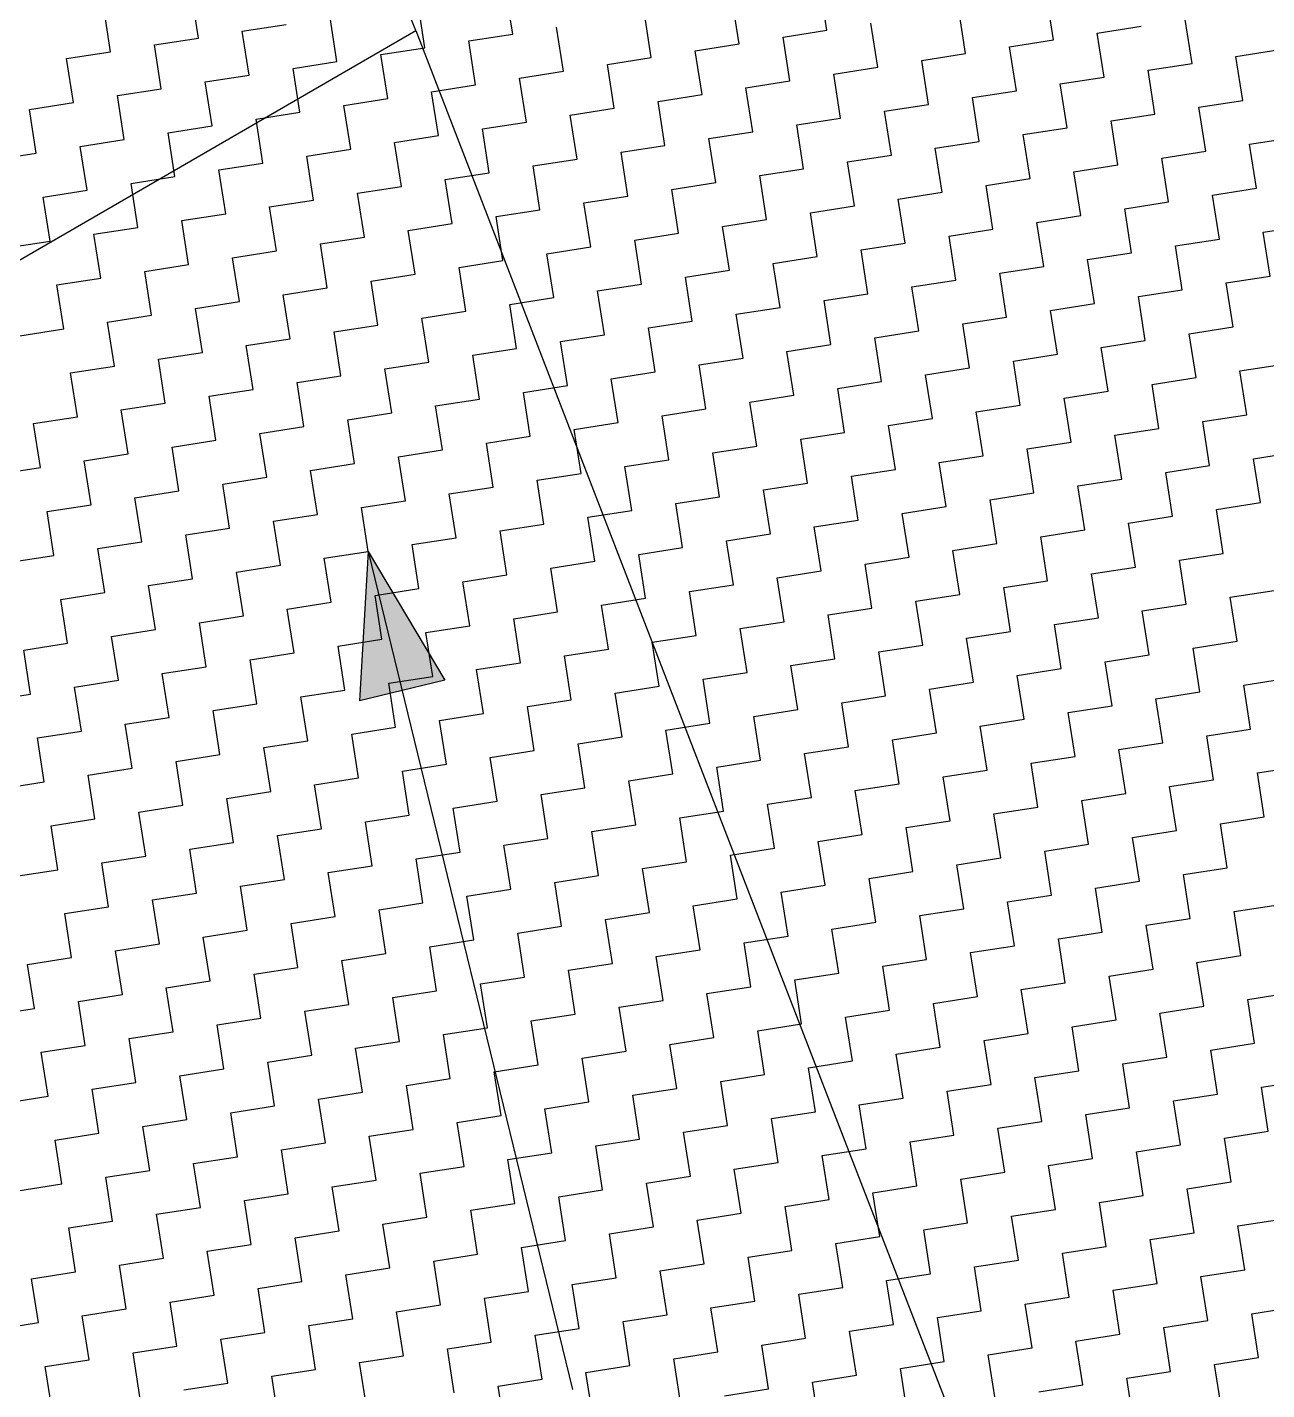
# Model space of a CAD drawing. Header units: metres. Extents: x 288492 to 290465, y 1999120 to 2001541.
# Drawn here: x 289925 to 290063.3, y 1999930 to 2000082 of the extents above; entities that cross this region are included whole.
import ezdxf

# ---------------------------------------------------------------- set-up
doc = ezdxf.new("R2010")
doc.units = ezdxf.units.M
doc.header["$MEASUREMENT"] = 0
doc.layers.add('POLY_HATCH', color=12, linetype='Continuous')
doc.layers.add('POLY_PARCEL', color=6, linetype='Continuous')

# ---------------------------------------------------------------- blocks, each defined once
blk = doc.blocks.new('25')
h = blk.add_hatch(color=256)
h.paths.add_polyline_path([(289987.63, 1999976.71), (289992.53, 1999977.89), (289983.79, 1999992.73)])
h.paths.add_polyline_path([(289983.79, 1999992.73), (289982.73, 1999975.54), (289987.63, 1999976.71)])
for p, q in [((289983.79, 1999992.73), (289982.73, 1999975.54)), ((289983.79, 1999992.73), (290006.93, 1999896.21)), ((289983.79, 1999992.73), (289992.53, 1999977.89)), ((289992.53, 1999977.89), (289982.73, 1999975.54))]:
    blk.add_line(p, q)
at = {"layer": 'POLY_HATCH', "linetype": 'Continuous'}
for p, q in [((290000.64, 2000052.19), (289999.87, 2000057.24)), ((290036.8, 2000052.5), (290036.03, 2000057.56)), ((289964.48, 2000051.88), (289963.71, 2000056.93)), ((289990.52, 2000050.65), (289989.76, 2000055.71)), ((290026.69, 2000050.97), (290025.92, 2000056.02)), ((290062.85, 2000051.28), (290062.08, 2000056.33)), ((289954.36, 2000050.34), (289953.6, 2000055.4)), ((289980.41, 2000049.12), (289979.64, 2000054.18)), ((290016.57, 2000049.43), (290015.81, 2000054.49)), ((290052.73, 2000049.74), (290051.97, 2000054.8)), ((289969.53, 2000052.64), (289974.59, 2000053.41)), ((289970.3, 2000047.59), (289969.53, 2000052.64)), ((290006.46, 2000047.9), (290005.69, 2000052.95)), ((290031.74, 2000051.73), (290036.8, 2000052.5)), ((290042.62, 2000048.21), (290041.86, 2000053.27)), ((290067.9, 2000052.04), (290072.96, 2000052.81)), ((290078.78, 2000048.52), (290078.02, 2000053.58)), ((289959.42, 2000051.11), (289964.48, 2000051.88)), ((289960.19, 2000046.05), (289959.42, 2000051.11)), ((289995.58, 2000051.42), (290000.64, 2000052.19)), ((289996.35, 2000046.36), (289995.58, 2000051.42)), ((290021.63, 2000050.2), (290026.69, 2000050.97)), ((290032.51, 2000046.68), (290031.74, 2000051.73)), ((290057.79, 2000050.51), (290062.85, 2000051.28)), ((290068.67, 2000046.99), (290067.9, 2000052.04)), ((289949.31, 2000049.58), (289954.36, 2000050.34)), ((289950.07, 2000044.52), (289949.31, 2000049.58)), ((289985.47, 2000049.89), (289990.52, 2000050.65)), ((289986.23, 2000044.83), (289985.47, 2000049.89)), ((290011.52, 2000048.66), (290016.57, 2000049.43)), ((290022.4, 2000045.14), (290021.63, 2000050.2)), ((290047.68, 2000048.98), (290052.73, 2000049.74)), ((290058.56, 2000045.45), (290057.79, 2000050.51)), ((290083.84, 2000049.29), (290088.9, 2000050.06)), ((290084.61, 2000044.23), (290083.84, 2000049.29)), ((289975.35, 2000048.35), (289980.41, 2000049.12)), ((289976.12, 2000043.3), (289975.35, 2000048.35)), ((290001.4, 2000047.13), (290006.46, 2000047.9)), ((290012.28, 2000043.61), (290011.52, 2000048.66)), ((290037.57, 2000047.44), (290042.62, 2000048.21)), ((290048.45, 2000043.92), (290047.68, 2000048.98)), ((290073.73, 2000047.75), (290078.78, 2000048.52)), ((290074.49, 2000042.7), (290073.73, 2000047.75)), ((289965.24, 2000046.82), (289970.3, 2000047.59)), ((289966.01, 2000041.76), (289965.24, 2000046.82)), ((289991.29, 2000045.6), (289996.35, 2000046.36)), ((290002.17, 2000042.07), (290001.4, 2000047.13)), ((290027.45, 2000045.91), (290032.51, 2000046.68)), ((290038.33, 2000042.39), (290037.57, 2000047.44)), ((290063.61, 2000046.22), (290068.67, 2000046.99)), ((290064.38, 2000041.16), (290063.61, 2000046.22)), ((289945.02, 2000043.75), (289950.07, 2000044.52)), ((289955.13, 2000045.29), (289960.19, 2000046.05)), ((289955.9, 2000040.23), (289955.13, 2000045.29)), ((289981.18, 2000044.06), (289986.23, 2000044.83)), ((289992.06, 2000040.54), (289991.29, 2000045.6)), ((290017.34, 2000044.38), (290022.4, 2000045.14)), ((290028.22, 2000040.85), (290027.45, 2000045.91)), ((290053.5, 2000044.69), (290058.56, 2000045.45)), ((290054.27, 2000039.63), (290053.5, 2000044.69)), ((289945.78, 2000038.7), (289945.02, 2000043.75)), ((289971.07, 2000042.53), (289976.12, 2000043.3)), ((289981.95, 2000039.01), (289981.18, 2000044.06)), ((290007.23, 2000042.84), (290012.28, 2000043.61)), ((290018.11, 2000039.32), (290017.34, 2000044.38)), ((290043.39, 2000043.15), (290048.45, 2000043.92)), ((290044.16, 2000038.1), (290043.39, 2000043.15)), ((290079.55, 2000043.47), (290084.61, 2000044.23)), ((290080.32, 2000038.41), (290079.55, 2000043.47)), ((289960.95, 2000041), (289966.01, 2000041.76)), ((289971.83, 2000037.47), (289971.07, 2000042.53)), ((289997.11, 2000041.31), (290002.17, 2000042.07)), ((290007.99, 2000037.79), (290007.23, 2000042.84)), ((290033.28, 2000041.62), (290038.33, 2000042.39)), ((290034.04, 2000036.56), (290033.28, 2000041.62)), ((290069.44, 2000041.93), (290074.49, 2000042.7)), ((290070.2, 2000036.88), (290069.44, 2000041.93)), ((289950.84, 2000039.46), (289955.9, 2000040.23)), ((289961.72, 2000035.94), (289960.95, 2000041)), ((289987, 2000039.77), (289992.06, 2000040.54)), ((289997.88, 2000036.25), (289997.11, 2000041.31)), ((290023.16, 2000040.09), (290028.22, 2000040.85)), ((290023.93, 2000035.03), (290023.16, 2000040.09)), ((290059.33, 2000040.4), (290064.38, 2000041.16)), ((290060.09, 2000035.34), (290059.33, 2000040.4)), ((290085.37, 2000039.18), (290090.43, 2000039.94)), ((289940.73, 2000037.93), (289945.78, 2000038.7)), ((289951.61, 2000034.41), (289950.84, 2000039.46)), ((289976.89, 2000038.24), (289981.95, 2000039.01)), ((289987.77, 2000034.72), (289987, 2000039.77)), ((290013.05, 2000038.55), (290018.11, 2000039.32)), ((290013.82, 2000033.5), (290013.05, 2000038.55)), ((290049.21, 2000038.86), (290054.27, 2000039.63)), ((290049.98, 2000033.81), (290049.21, 2000038.86)), ((290075.26, 2000037.64), (290080.32, 2000038.41)), ((290086.14, 2000034.12), (290085.37, 2000039.18)), ((289966.78, 2000036.71), (289971.83, 2000037.47)), ((289967.54, 2000031.65), (289966.78, 2000036.71)), ((289977.66, 2000033.18), (289976.89, 2000038.24)), ((290002.94, 2000037.02), (290007.99, 2000037.79)), ((290003.7, 2000031.96), (290002.94, 2000037.02)), ((290039.1, 2000037.33), (290044.16, 2000038.1)), ((290039.87, 2000032.27), (290039.1, 2000037.33)), ((290065.15, 2000036.11), (290070.2, 2000036.88)), ((290076.03, 2000032.59), (290075.26, 2000037.64)), ((289956.66, 2000035.17), (289961.72, 2000035.94)), ((289957.43, 2000030.12), (289956.66, 2000035.17)), ((289992.82, 2000035.48), (289997.88, 2000036.25)), ((289993.59, 2000030.43), (289992.82, 2000035.48)), ((290028.99, 2000035.8), (290034.04, 2000036.56)), ((290029.75, 2000030.74), (290028.99, 2000035.8)), ((290055.04, 2000034.57), (290060.09, 2000035.34)), ((290065.92, 2000031.05), (290065.15, 2000036.11)), ((289946.55, 2000033.64), (289951.61, 2000034.41)), ((289947.32, 2000028.58), (289946.55, 2000033.64)), ((289982.71, 2000033.95), (289987.77, 2000034.72)), ((289983.48, 2000028.89), (289982.71, 2000033.95)), ((290018.87, 2000034.26), (290023.93, 2000035.03)), ((290019.64, 2000029.21), (290018.87, 2000034.26)), ((290044.92, 2000033.04), (290049.98, 2000033.81)), ((290055.8, 2000029.52), (290055.04, 2000034.57)), ((290081.08, 2000033.35), (290086.14, 2000034.12)), ((289972.6, 2000032.42), (289977.66, 2000033.18)), ((289973.37, 2000027.36), (289972.6, 2000032.42)), ((290008.76, 2000032.73), (290013.82, 2000033.5)), ((290009.53, 2000027.67), (290008.76, 2000032.73)), ((290034.81, 2000031.51), (290039.87, 2000032.27)), ((290045.69, 2000027.98), (290044.92, 2000033.04)), ((290070.97, 2000031.82), (290076.03, 2000032.59)), ((290081.85, 2000028.3), (290081.08, 2000033.35)), ((289962.49, 2000030.88), (289967.54, 2000031.65)), ((289963.25, 2000025.83), (289962.49, 2000030.88)), ((289988.54, 2000029.66), (289993.59, 2000030.43)), ((289998.65, 2000031.2), (290003.7, 2000031.96)), ((289999.41, 2000026.14), (289998.65, 2000031.2)), ((290024.7, 2000029.97), (290029.75, 2000030.74)), ((290035.58, 2000026.45), (290034.81, 2000031.51)), ((290060.86, 2000030.28), (290065.92, 2000031.05)), ((290071.74, 2000026.76), (290070.97, 2000031.82)), ((289952.37, 2000029.35), (289957.43, 2000030.12)), ((289953.14, 2000024.29), (289952.37, 2000029.35)), ((289978.42, 2000028.13), (289983.48, 2000028.89)), ((289989.3, 2000024.6), (289988.54, 2000029.66)), ((290014.58, 2000028.44), (290019.64, 2000029.21)), ((290025.46, 2000024.92), (290024.7, 2000029.97)), ((290050.75, 2000028.75), (290055.8, 2000029.52)), ((290061.63, 2000025.23), (290060.86, 2000030.28)), ((290086.91, 2000029.06), (290091.96, 2000029.83)), ((290087.67, 2000024.01), (290086.91, 2000029.06)), ((289942.26, 2000027.82), (289947.32, 2000028.58)), ((289968.31, 2000026.59), (289973.37, 2000027.36)), ((289979.19, 2000023.07), (289978.42, 2000028.13)), ((290004.47, 2000026.91), (290009.53, 2000027.67)), ((290015.35, 2000023.38), (290014.58, 2000028.44)), ((290040.63, 2000027.22), (290045.69, 2000027.98)), ((290051.51, 2000023.69), (290050.75, 2000028.75)), ((290076.79, 2000027.53), (290081.85, 2000028.3)), ((290077.56, 2000022.47), (290076.79, 2000027.53)), ((289958.2, 2000025.06), (289963.25, 2000025.83)), ((289969.08, 2000021.54), (289968.31, 2000026.59)), ((289994.36, 2000025.37), (289999.41, 2000026.14)), ((290005.24, 2000021.85), (290004.47, 2000026.91)), ((290030.52, 2000025.68), (290035.58, 2000026.45)), ((290041.4, 2000022.16), (290040.63, 2000027.22)), ((290066.68, 2000026), (290071.74, 2000026.76)), ((290067.45, 2000020.94), (290066.68, 2000026)), ((289948.08, 2000023.53), (289953.14, 2000024.29)), ((289958.96, 2000020), (289958.2, 2000025.06)), ((289984.25, 2000023.84), (289989.3, 2000024.6)), ((289995.13, 2000020.32), (289994.36, 2000025.37)), ((290020.41, 2000024.15), (290025.46, 2000024.92)), ((290021.17, 2000019.09), (290020.41, 2000024.15)), ((290031.29, 2000020.63), (290030.52, 2000025.68)), ((290056.57, 2000024.46), (290061.63, 2000025.23)), ((290057.34, 2000019.41), (290056.57, 2000024.46)), ((289948.85, 2000018.47), (289948.08, 2000023.53)), ((289974.13, 2000022.3), (289979.19, 2000023.07)), ((289985.01, 2000018.78), (289984.25, 2000023.84)), ((290010.29, 2000022.62), (290015.35, 2000023.38)), ((290011.06, 2000017.56), (290010.29, 2000022.62)), ((290046.46, 2000022.93), (290051.51, 2000023.69)), ((290047.22, 2000017.87), (290046.46, 2000022.93)), ((290082.62, 2000023.24), (290087.67, 2000024.01)), ((290083.39, 2000018.18), (290082.62, 2000023.24)), ((289964.02, 2000020.77), (289969.08, 2000021.54)), ((289974.9, 2000017.25), (289974.13, 2000022.3)), ((290000.18, 2000021.08), (290005.24, 2000021.85)), ((290000.95, 2000016.03), (290000.18, 2000021.08)), ((290036.34, 2000021.39), (290041.4, 2000022.16)), ((290037.11, 2000016.34), (290036.34, 2000021.39)), ((290072.51, 2000021.71), (290077.56, 2000022.47)), ((290073.27, 2000016.65), (290072.51, 2000021.71)), ((289953.91, 2000019.24), (289958.96, 2000020)), ((289964.79, 2000015.71), (289964.02, 2000020.77)), ((289990.07, 2000019.55), (289995.13, 2000020.32)), ((289990.84, 2000014.49), (289990.07, 2000019.55)), ((290026.23, 2000019.86), (290031.29, 2000020.63)), ((290027, 2000014.8), (290026.23, 2000019.86)), ((290062.39, 2000020.17), (290067.45, 2000020.94)), ((290063.16, 2000015.12), (290062.39, 2000020.17)), ((289943.79, 2000017.7), (289948.85, 2000018.47)), ((289954.67, 2000014.18), (289953.91, 2000019.24)), ((289979.96, 2000018.01), (289985.01, 2000018.78)), ((289980.72, 2000012.96), (289979.96, 2000018.01)), ((290016.12, 2000018.33), (290021.17, 2000019.09)), ((290016.88, 2000013.27), (290016.12, 2000018.33)), ((290042.17, 2000017.1), (290047.22, 2000017.87)), ((290052.28, 2000018.64), (290057.34, 2000019.41)), ((290053.05, 2000013.58), (290052.28, 2000018.64)), ((290078.33, 2000017.42), (290083.39, 2000018.18)), ((289969.84, 2000016.48), (289974.9, 2000017.25)), ((289970.61, 2000011.42), (289969.84, 2000016.48)), ((290006.01, 2000016.79), (290011.06, 2000017.56)), ((290006.77, 2000011.74), (290006.01, 2000016.79)), ((290032.05, 2000015.57), (290037.11, 2000016.34)), ((290042.93, 2000012.05), (290042.17, 2000017.1)), ((290068.22, 2000015.88), (290073.27, 2000016.65)), ((290079.1, 2000012.36), (290078.33, 2000017.42)), ((289959.73, 2000014.95), (289964.79, 2000015.71)), ((289960.5, 2000009.89), (289959.73, 2000014.95)), ((289995.89, 2000015.26), (290000.95, 2000016.03)), ((289996.66, 2000010.2), (289995.89, 2000015.26)), ((290021.94, 2000014.04), (290027, 2000014.8)), ((290032.82, 2000010.51), (290032.05, 2000015.57)), ((290058.1, 2000014.35), (290063.16, 2000015.12)), ((290068.98, 2000010.83), (290068.22, 2000015.88)), ((289949.62, 2000013.41), (289954.67, 2000014.18)), ((289950.38, 2000008.36), (289949.62, 2000013.41)), ((289985.78, 2000013.73), (289990.84, 2000014.49)), ((289986.55, 2000008.67), (289985.78, 2000013.73)), ((290011.83, 2000012.5), (290016.88, 2000013.27)), ((290022.71, 2000008.98), (290021.94, 2000014.04)), ((290047.99, 2000012.81), (290053.05, 2000013.58)), ((290058.87, 2000009.29), (290058.1, 2000014.35)), ((290084.15, 2000013.13), (290089.21, 2000013.89)), ((289975.67, 2000012.19), (289980.72, 2000012.96)), ((289976.43, 2000007.13), (289975.67, 2000012.19)), ((290001.72, 2000010.97), (290006.77, 2000011.74)), ((290012.6, 2000007.45), (290011.83, 2000012.5)), ((290037.88, 2000011.28), (290042.93, 2000012.05)), ((290048.76, 2000007.76), (290047.99, 2000012.81)), ((290074.04, 2000011.59), (290079.1, 2000012.36)), ((290084.92, 2000008.07), (290084.15, 2000013.13)), ((289965.55, 2000010.66), (289970.61, 2000011.42)), ((289966.32, 2000005.6), (289965.55, 2000010.66)), ((289991.6, 2000009.44), (289996.66, 2000010.2)), ((290002.48, 2000005.91), (290001.72, 2000010.97)), ((290027.76, 2000009.75), (290032.82, 2000010.51)), ((290038.64, 2000006.22), (290037.88, 2000011.28)), ((290063.93, 2000010.06), (290068.98, 2000010.83)), ((290064.69, 2000005), (290063.93, 2000010.06)), ((290074.81, 2000006.54), (290074.04, 2000011.59)), ((289955.44, 2000009.12), (289960.5, 2000009.89)), ((289956.21, 2000004.07), (289955.44, 2000009.12)), ((289981.49, 2000007.9), (289986.55, 2000008.67)), ((289992.37, 2000004.38), (289991.6, 2000009.44)), ((290017.65, 2000008.21), (290022.71, 2000008.98)), ((290028.53, 2000004.69), (290027.76, 2000009.75)), ((290053.81, 2000008.53), (290058.87, 2000009.29)), ((290054.58, 2000003.47), (290053.81, 2000008.53)), ((289945.33, 2000007.59), (289950.38, 2000008.36)), ((289946.1, 2000002.53), (289945.33, 2000007.59)), ((289971.38, 2000006.37), (289976.43, 2000007.13)), ((289982.26, 2000002.85), (289981.49, 2000007.9)), ((290007.54, 2000006.68), (290012.6, 2000007.45)), ((290018.42, 2000003.16), (290017.65, 2000008.21)), ((290043.7, 2000006.99), (290048.76, 2000007.76)), ((290044.47, 2000001.94), (290043.7, 2000006.99)), ((290079.86, 2000007.3), (290084.92, 2000008.07)), ((290080.63, 2000002.25), (290079.86, 2000007.3)), ((289961.26, 2000004.83), (289966.32, 2000005.6)), ((289972.14, 2000001.31), (289971.38, 2000006.37)), ((289997.43, 2000005.15), (290002.48, 2000005.91)), ((290008.31, 2000001.62), (290007.54, 2000006.68)), ((290033.59, 2000005.46), (290038.64, 2000006.22)), ((290034.35, 2000000.4), (290033.59, 2000005.46)), ((290069.75, 2000005.77), (290074.81, 2000006.54)), ((290070.52, 2000000.71), (290069.75, 2000005.77)), ((289951.15, 2000003.3), (289956.21, 2000004.07)), ((289962.03, 1999999.78), (289961.26, 2000004.83)), ((289987.31, 2000003.61), (289992.37, 2000004.38)), ((289998.19, 2000000.09), (289997.43, 2000005.15)), ((290023.48, 2000003.92), (290028.53, 2000004.69)), ((290024.24, 1999998.87), (290023.48, 2000003.92)), ((290059.64, 2000004.24), (290064.69, 2000005)), ((290060.4, 1999999.18), (290059.64, 2000004.24)), ((290085.69, 2000003.01), (290090.74, 2000003.78)), ((289941.04, 2000001.77), (289946.1, 2000002.53)), ((289951.92, 1999998.24), (289951.15, 2000003.3)), ((289977.2, 2000002.08), (289982.26, 2000002.85)), ((289988.08, 1999998.56), (289987.31, 2000003.61)), ((290013.36, 2000002.39), (290018.42, 2000003.16)), ((290014.13, 1999997.33), (290013.36, 2000002.39)), ((290049.52, 2000002.7), (290054.58, 2000003.47)), ((290050.29, 1999997.65), (290049.52, 2000002.7)), ((290075.57, 2000001.48), (290080.63, 2000002.25)), ((290086.45, 1999997.96), (290085.69, 2000003.01)), ((289967.09, 2000000.54), (289972.14, 2000001.31)), ((289977.97, 1999997.02), (289977.2, 2000002.08)), ((290003.25, 2000000.86), (290008.31, 2000001.62)), ((290004.02, 1999995.8), (290003.25, 2000000.86)), ((290039.41, 2000001.17), (290044.47, 2000001.94)), ((290040.18, 1999996.11), (290039.41, 2000001.17)), ((290065.46, 1999999.95), (290070.52, 2000000.71)), ((290076.34, 1999996.42), (290075.57, 2000001.48)), ((289956.97, 1999999.01), (289962.03, 1999999.78)), ((289967.85, 1999995.49), (289967.09, 2000000.54)), ((289993.14, 1999999.32), (289998.19, 2000000.09)), ((289993.9, 1999994.27), (289993.14, 1999999.32)), ((290029.3, 1999999.63), (290034.35, 2000000.4)), ((290030.07, 1999994.58), (290029.3, 1999999.63)), ((290055.35, 1999998.41), (290060.4, 1999999.18)), ((290066.23, 1999994.89), (290065.46, 1999999.95)), ((289946.86, 1999997.48), (289951.92, 1999998.24)), ((289957.74, 1999993.95), (289956.97, 1999999.01)), ((289983.02, 1999997.79), (289988.08, 1999998.56)), ((289983.79, 1999992.73), (289983.02, 1999997.79)), ((290019.19, 1999998.1), (290024.24, 1999998.87)), ((290019.95, 1999993.04), (290019.19, 1999998.1)), ((290045.23, 1999996.88), (290050.29, 1999997.65)), ((290056.11, 1999993.36), (290055.35, 1999998.41)), ((290081.4, 1999997.19), (290086.45, 1999997.96)), ((289947.63, 1999992.42), (289946.86, 1999997.48)), ((289972.91, 1999996.26), (289977.97, 1999997.02)), ((289973.68, 1999991.2), (289972.91, 1999996.26)), ((290009.07, 1999996.57), (290014.13, 1999997.33)), ((290009.84, 1999991.51), (290009.07, 1999996.57)), ((290035.12, 1999995.35), (290040.18, 1999996.11)), ((290046, 1999991.82), (290045.23, 1999996.88)), ((290071.28, 1999995.66), (290076.34, 1999996.42)), ((290082.16, 1999992.13), (290081.4, 1999997.19)), ((289962.8, 1999994.72), (289967.85, 1999995.49)), ((289963.56, 1999989.67), (289962.8, 1999994.72)), ((289998.96, 1999995.03), (290004.02, 1999995.8)), ((289999.73, 1999989.98), (289998.96, 1999995.03)), ((290025.01, 1999993.81), (290030.07, 1999994.58)), ((290035.89, 1999990.29), (290035.12, 1999995.35)), ((290061.17, 1999994.12), (290066.23, 1999994.89)), ((290072.05, 1999990.6), (290071.28, 1999995.66)), ((289952.69, 1999993.19), (289957.74, 1999993.95)), ((289953.45, 1999988.13), (289952.69, 1999993.19)), ((289988.85, 1999993.5), (289993.9, 1999994.27)), ((289989.61, 1999988.44), (289988.85, 1999993.5)), ((290014.9, 1999992.28), (290019.95, 1999993.04)), ((290025.78, 1999988.75), (290025.01, 1999993.81)), ((290051.06, 1999992.59), (290056.11, 1999993.36)), ((290061.94, 1999989.07), (290061.17, 1999994.12)), ((289942.57, 1999991.65), (289947.63, 1999992.42)), ((289978.73, 1999991.97), (289983.79, 1999992.73)), ((289979.5, 1999986.91), (289978.73, 1999991.97)), ((290004.78, 1999990.74), (290009.84, 1999991.51)), ((290015.66, 1999987.22), (290014.9, 1999992.28)), ((290040.94, 1999991.06), (290046, 1999991.82)), ((290051.82, 1999987.53), (290051.06, 1999992.59)), ((290077.11, 1999991.37), (290082.16, 1999992.13)), ((290077.87, 1999986.31), (290077.11, 1999991.37)), ((289958.51, 1999988.9), (289963.56, 1999989.67)), ((289968.62, 1999990.43), (289973.68, 1999991.2)), ((289969.39, 1999985.38), (289968.62, 1999990.43)), ((289994.67, 1999989.21), (289999.73, 1999989.98)), ((290005.55, 1999985.69), (290004.78, 1999990.74)), ((290030.83, 1999989.52), (290035.89, 1999990.29)), ((290041.71, 1999986), (290040.94, 1999991.06)), ((290066.99, 1999989.83), (290072.05, 1999990.6)), ((290067.76, 1999984.78), (290066.99, 1999989.83)), ((289948.4, 1999987.36), (289953.45, 1999988.13)), ((289959.28, 1999983.84), (289958.51, 1999988.9)), ((289984.56, 1999987.68), (289989.61, 1999988.44)), ((289995.44, 1999984.15), (289994.67, 1999989.21)), ((290020.72, 1999987.99), (290025.78, 1999988.75)), ((290031.6, 1999984.47), (290030.83, 1999989.52)), ((290056.88, 1999988.3), (290061.94, 1999989.07)), ((290057.65, 1999983.24), (290056.88, 1999988.3)), ((289949.16, 1999982.31), (289948.4, 1999987.36)), ((289974.44, 1999986.14), (289979.5, 1999986.91)), ((289985.32, 1999982.62), (289984.56, 1999987.68)), ((290010.61, 1999986.45), (290015.66, 1999987.22)), ((290021.49, 1999982.93), (290020.72, 1999987.99)), ((290046.77, 1999986.77), (290051.82, 1999987.53)), ((290047.54, 1999981.71), (290046.77, 1999986.77)), ((290082.93, 1999987.08), (290087.99, 1999987.84)), ((290083.7, 1999982.02), (290082.93, 1999987.08)), ((289964.33, 1999984.61), (289969.39, 1999985.38)), ((289975.21, 1999981.09), (289974.44, 1999986.14)), ((290000.49, 1999984.92), (290005.55, 1999985.69)), ((290011.37, 1999981.4), (290010.61, 1999986.45)), ((290036.66, 1999985.23), (290041.71, 1999986)), ((290037.42, 1999980.18), (290036.66, 1999985.23)), ((290072.82, 1999985.54), (290077.87, 1999986.31)), ((290073.58, 1999980.49), (290072.82, 1999985.54)), ((289954.22, 1999983.07), (289959.28, 1999983.84)), ((289965.1, 1999979.55), (289964.33, 1999984.61)), ((289990.38, 1999983.39), (289995.44, 1999984.15)), ((289991.15, 1999978.33), (289990.38, 1999983.39)), ((290001.26, 1999979.86), (290000.49, 1999984.92)), ((290026.54, 1999983.7), (290031.6, 1999984.47)), ((290027.31, 1999978.64), (290026.54, 1999983.7)), ((290062.7, 1999984.01), (290067.76, 1999984.78)), ((290063.47, 1999978.95), (290062.7, 1999984.01)), ((289944.11, 1999981.54), (289949.16, 1999982.31)), ((289954.99, 1999978.02), (289954.22, 1999983.07)), ((289980.27, 1999981.85), (289985.32, 1999982.62)), ((289981.03, 1999976.8), (289980.27, 1999981.85)), ((290016.43, 1999982.16), (290021.49, 1999982.93)), ((290017.2, 1999977.11), (290016.43, 1999982.16)), ((290052.59, 1999982.48), (290057.65, 1999983.24)), ((290053.36, 1999977.42), (290052.59, 1999982.48)), ((290078.64, 1999981.25), (290083.7, 1999982.02)), ((289944.87, 1999976.48), (289944.11, 1999981.54)), ((289970.16, 1999980.32), (289975.21, 1999981.09)), ((289970.92, 1999975.26), (289970.16, 1999980.32)), ((290006.32, 1999980.63), (290011.37, 1999981.4)), ((290007.08, 1999975.57), (290006.32, 1999980.63)), ((290042.48, 1999980.94), (290047.54, 1999981.71)), ((290043.25, 1999975.89), (290042.48, 1999980.94)), ((290068.53, 1999979.72), (290073.58, 1999980.49)), ((290079.41, 1999976.2), (290078.64, 1999981.25)), ((289960.04, 1999978.79), (289965.1, 1999979.55)), ((289960.81, 1999973.73), (289960.04, 1999978.79)), ((289996.2, 1999979.1), (290001.26, 1999979.86)), ((289996.97, 1999974.04), (289996.2, 1999979.1)), ((290032.37, 1999979.41), (290037.42, 1999980.18)), ((290033.13, 1999974.35), (290032.37, 1999979.41)), ((290058.41, 1999978.19), (290063.47, 1999978.95)), ((290069.29, 1999974.66), (290068.53, 1999979.72)), ((289949.93, 1999977.25), (289954.99, 1999978.02)), ((289950.7, 1999972.2), (289949.93, 1999977.25)), ((289986.09, 1999977.56), (289991.15, 1999978.33)), ((289986.86, 1999972.51), (289986.09, 1999977.56)), ((290022.25, 1999977.88), (290027.31, 1999978.64)), ((290023.02, 1999972.82), (290022.25, 1999977.88)), ((290048.3, 1999976.65), (290053.36, 1999977.42)), ((290059.18, 1999973.13), (290058.41, 1999978.19)), ((290084.46, 1999976.97), (290089.52, 1999977.73)), ((289939.82, 1999975.72), (289944.87, 1999976.48)), ((289975.98, 1999976.03), (289981.03, 1999976.8)), ((289976.75, 1999970.97), (289975.98, 1999976.03)), ((290002.03, 1999974.81), (290007.08, 1999975.57)), ((290012.14, 1999976.34), (290017.2, 1999977.11)), ((290012.91, 1999971.28), (290012.14, 1999976.34)), ((290038.19, 1999975.12), (290043.25, 1999975.89)), ((290049.07, 1999971.6), (290048.3, 1999976.65)), ((290074.35, 1999975.43), (290079.41, 1999976.2)), ((290085.23, 1999971.91), (290084.46, 1999976.97)), ((289965.87, 1999974.5), (289970.92, 1999975.26)), ((289966.63, 1999969.44), (289965.87, 1999974.5)), ((289991.91, 1999973.27), (289996.97, 1999974.04)), ((290002.79, 1999969.75), (290002.03, 1999974.81)), ((290028.08, 1999973.59), (290033.13, 1999974.35)), ((290038.96, 1999970.06), (290038.19, 1999975.12)), ((290064.24, 1999973.9), (290069.29, 1999974.66)), ((290075.12, 1999970.37), (290074.35, 1999975.43)), ((289955.75, 1999972.96), (289960.81, 1999973.73)), ((289956.52, 1999967.91), (289955.75, 1999972.96)), ((289981.8, 1999971.74), (289986.86, 1999972.51)), ((289992.68, 1999968.22), (289991.91, 1999973.27)), ((290017.96, 1999972.05), (290023.02, 1999972.82)), ((290028.84, 1999968.53), (290028.08, 1999973.59)), ((290054.13, 1999972.36), (290059.18, 1999973.13)), ((290065.01, 1999968.84), (290064.24, 1999973.9)), ((289945.64, 1999971.43), (289950.7, 1999972.2)), ((289946.41, 1999966.37), (289945.64, 1999971.43)), ((289971.69, 1999970.21), (289976.75, 1999970.97)), ((289982.57, 1999966.68), (289981.8, 1999971.74)), ((290007.85, 1999970.52), (290012.91, 1999971.28)), ((290018.73, 1999967), (290017.96, 1999972.05)), ((290044.01, 1999970.83), (290049.07, 1999971.6)), ((290054.89, 1999967.31), (290054.13, 1999972.36)), ((290080.17, 1999971.14), (290085.23, 1999971.91)), ((290080.94, 1999966.09), (290080.17, 1999971.14)), ((289961.58, 1999968.67), (289966.63, 1999969.44)), ((289972.46, 1999965.15), (289971.69, 1999970.21)), ((289997.74, 1999968.98), (290002.79, 1999969.75)), ((290008.62, 1999965.46), (290007.85, 1999970.52)), ((290033.9, 1999969.3), (290038.96, 1999970.06)), ((290034.67, 1999964.24), (290033.9, 1999969.3)), ((290044.78, 1999965.77), (290044.01, 1999970.83)), ((290070.06, 1999969.61), (290075.12, 1999970.37)), ((290070.83, 1999964.55), (290070.06, 1999969.61)), ((289951.46, 1999967.14), (289956.52, 1999967.91)), ((289962.34, 1999963.62), (289961.58, 1999968.67)), ((289987.63, 1999967.45), (289992.68, 1999968.22)), ((289998.5, 1999963.93), (289997.74, 1999968.98)), ((290023.79, 1999967.76), (290028.84, 1999968.53)), ((290024.55, 1999962.71), (290023.79, 1999967.76)), ((290059.95, 1999968.07), (290065.01, 1999968.84)), ((290060.72, 1999963.02), (290059.95, 1999968.07)), ((289941.35, 1999965.6), (289946.41, 1999966.37)), ((289952.23, 1999962.08), (289951.46, 1999967.14)), ((289977.51, 1999965.92), (289982.57, 1999966.68)), ((289988.39, 1999962.39), (289987.63, 1999967.45)), ((290013.67, 1999966.23), (290018.73, 1999967)), ((290014.44, 1999961.17), (290013.67, 1999966.23)), ((290049.84, 1999966.54), (290054.89, 1999967.31)), ((290050.6, 1999961.48), (290049.84, 1999966.54)), ((290086, 1999966.85), (290091.05, 1999967.62)), ((290086.76, 1999961.8), (290086, 1999966.85)), ((289967.4, 1999964.38), (289972.46, 1999965.15)), ((289978.28, 1999960.86), (289977.51, 1999965.92)), ((290003.56, 1999964.69), (290008.62, 1999965.46)), ((290004.33, 1999959.64), (290003.56, 1999964.69)), ((290039.72, 1999965.01), (290044.78, 1999965.77)), ((290040.49, 1999959.95), (290039.72, 1999965.01)), ((290075.88, 1999965.32), (290080.94, 1999966.09)), ((290076.65, 1999960.26), (290075.88, 1999965.32)), ((289957.29, 1999962.85), (289962.34, 1999963.62)), ((289968.17, 1999959.33), (289967.4, 1999964.38)), ((289993.45, 1999963.16), (289998.5, 1999963.93)), ((289994.22, 1999958.1), (289993.45, 1999963.16)), ((290029.61, 1999963.47), (290034.67, 1999964.24)), ((290030.38, 1999958.42), (290029.61, 1999963.47)), ((290055.66, 1999962.25), (290060.72, 1999963.02)), ((290065.77, 1999963.78), (290070.83, 1999964.55)), ((290066.54, 1999958.73), (290065.77, 1999963.78)), ((289947.17, 1999961.32), (289952.23, 1999962.08)), ((289958.05, 1999957.79), (289957.29, 1999962.85)), ((289983.34, 1999961.63), (289988.39, 1999962.39)), ((289984.1, 1999956.57), (289983.34, 1999961.63)), ((290019.5, 1999961.94), (290024.55, 1999962.71)), ((290020.26, 1999956.88), (290019.5, 1999961.94)), ((290045.55, 1999960.72), (290050.6, 1999961.48)), ((290056.43, 1999957.19), (290055.66, 1999962.25)), ((290081.71, 1999961.03), (290086.76, 1999961.8)), ((289947.94, 1999956.26), (289947.17, 1999961.32)), ((289973.22, 1999960.09), (289978.28, 1999960.86)), ((289973.99, 1999955.04), (289973.22, 1999960.09)), ((290009.38, 1999960.41), (290014.44, 1999961.17)), ((290010.15, 1999955.35), (290009.38, 1999960.41)), ((290035.43, 1999959.18), (290040.49, 1999959.95)), ((290046.31, 1999955.66), (290045.55, 1999960.72)), ((290071.6, 1999959.5), (290076.65, 1999960.26)), ((290082.47, 1999955.97), (290081.71, 1999961.03)), ((289963.11, 1999958.56), (289968.17, 1999959.33)), ((289963.88, 1999953.5), (289963.11, 1999958.56)), ((289999.27, 1999958.87), (290004.33, 1999959.64)), ((290000.04, 1999953.82), (289999.27, 1999958.87)), ((290025.32, 1999957.65), (290030.38, 1999958.42)), ((290036.2, 1999954.13), (290035.43, 1999959.18)), ((290061.48, 1999957.96), (290066.54, 1999958.73)), ((290072.36, 1999954.44), (290071.6, 1999959.5)), ((289953, 1999957.03), (289958.05, 1999957.79)), ((289953.76, 1999951.97), (289953, 1999957.03)), ((289989.16, 1999957.34), (289994.22, 1999958.1)), ((289989.93, 1999952.28), (289989.16, 1999957.34)), ((290015.21, 1999956.12), (290020.26, 1999956.88)), ((290026.09, 1999952.59), (290025.32, 1999957.65)), ((290051.37, 1999956.43), (290056.43, 1999957.19)), ((290062.25, 1999952.9), (290061.48, 1999957.96)), ((289942.88, 1999955.49), (289947.94, 1999956.26)), ((289979.05, 1999955.8), (289984.1, 1999956.57)), ((289979.81, 1999950.75), (289979.05, 1999955.8)), ((290005.1, 1999954.58), (290010.15, 1999955.35)), ((290015.97, 1999951.06), (290015.21, 1999956.12)), ((290041.26, 1999954.89), (290046.31, 1999955.66)), ((290052.14, 1999951.37), (290051.37, 1999956.43)), ((290077.42, 1999955.21), (290082.47, 1999955.97)), ((290078.19, 1999950.15), (290077.42, 1999955.21)), ((289968.93, 1999954.27), (289973.99, 1999955.04)), ((289969.7, 1999949.21), (289968.93, 1999954.27)), ((289994.98, 1999953.05), (290000.04, 1999953.82)), ((290005.86, 1999949.53), (290005.1, 1999954.58)), ((290031.14, 1999953.36), (290036.2, 1999954.13)), ((290042.02, 1999949.84), (290041.26, 1999954.89)), ((290067.31, 1999953.67), (290072.36, 1999954.44)), ((290068.07, 1999948.62), (290067.31, 1999953.67)), ((289958.82, 1999952.74), (289963.88, 1999953.5)), ((289959.59, 1999947.68), (289958.82, 1999952.74)), ((289984.87, 1999951.51), (289989.93, 1999952.28)), ((289995.75, 1999947.99), (289994.98, 1999953.05)), ((290021.03, 1999951.83), (290026.09, 1999952.59)), ((290031.91, 1999948.3), (290031.14, 1999953.36)), ((290057.19, 1999952.14), (290062.25, 1999952.9)), ((290057.96, 1999947.08), (290057.19, 1999952.14)), ((289948.71, 1999951.2), (289953.76, 1999951.97)), ((289949.47, 1999946.15), (289948.71, 1999951.2)), ((289974.76, 1999949.98), (289979.81, 1999950.75)), ((289985.64, 1999946.46), (289984.87, 1999951.51)), ((290010.92, 1999950.29), (290015.97, 1999951.06)), ((290021.8, 1999946.77), (290021.03, 1999951.83)), ((290047.08, 1999950.6), (290052.14, 1999951.37)), ((290047.85, 1999945.55), (290047.08, 1999950.6)), ((290083.24, 1999950.92), (290088.3, 1999951.68)), ((290084.01, 1999945.86), (290083.24, 1999950.92)), ((289964.64, 1999948.45), (289969.7, 1999949.21)), ((289975.52, 1999944.92), (289974.76, 1999949.98)), ((290000.81, 1999948.76), (290005.86, 1999949.53)), ((290011.69, 1999945.24), (290010.92, 1999950.29)), ((290036.97, 1999949.07), (290042.02, 1999949.84)), ((290037.73, 1999944.01), (290036.97, 1999949.07)), ((290073.13, 1999949.38), (290078.19, 1999950.15)), ((290073.9, 1999944.33), (290073.13, 1999949.38)), ((289954.53, 1999946.91), (289959.59, 1999947.68)), ((289965.41, 1999943.39), (289964.64, 1999948.45)), ((289990.69, 1999947.22), (289995.75, 1999947.99)), ((290001.57, 1999943.7), (290000.81, 1999948.76)), ((290026.85, 1999947.54), (290031.91, 1999948.3)), ((290027.62, 1999942.48), (290026.85, 1999947.54)), ((290063.02, 1999947.85), (290068.07, 1999948.62)), ((290063.78, 1999942.79), (290063.02, 1999947.85)), ((289944.42, 1999945.38), (289949.47, 1999946.15)), ((289955.3, 1999941.86), (289954.53, 1999946.91)), ((289980.58, 1999945.69), (289985.64, 1999946.46)), ((289991.46, 1999942.17), (289990.69, 1999947.22)), ((290016.74, 1999946), (290021.8, 1999946.77)), ((290017.51, 1999940.95), (290016.74, 1999946)), ((290052.9, 1999946.31), (290057.96, 1999947.08)), ((290053.67, 1999941.26), (290052.9, 1999946.31)), ((290078.95, 1999945.09), (290084.01, 1999945.86)), ((289945.18, 1999940.32), (289944.42, 1999945.38)), ((289970.47, 1999944.16), (289975.52, 1999944.92)), ((289981.35, 1999940.63), (289980.58, 1999945.69)), ((290006.63, 1999944.47), (290011.69, 1999945.24)), ((290007.4, 1999939.41), (290006.63, 1999944.47)), ((290042.79, 1999944.78), (290047.85, 1999945.55)), ((290043.56, 1999939.72), (290042.79, 1999944.78)), ((290068.84, 1999943.56), (290073.9, 1999944.33)), ((290079.72, 1999940.04), (290078.95, 1999945.09)), ((289960.35, 1999942.62), (289965.41, 1999943.39)), ((289971.23, 1999939.1), (289970.47, 1999944.16)), ((289996.52, 1999942.94), (290001.57, 1999943.7)), ((289997.28, 1999937.88), (289996.52, 1999942.94)), ((290032.68, 1999943.25), (290037.73, 1999944.01)), ((290033.44, 1999938.19), (290032.68, 1999943.25)), ((290058.73, 1999942.03), (290063.78, 1999942.79)), ((290069.61, 1999938.5), (290068.84, 1999943.56)), ((289950.24, 1999941.09), (289955.3, 1999941.86)), ((289951.01, 1999936.03), (289950.24, 1999941.09)), ((289961.12, 1999937.57), (289960.35, 1999942.62)), ((289986.4, 1999941.4), (289991.46, 1999942.17)), ((289987.17, 1999936.35), (289986.4, 1999941.4)), ((290022.56, 1999941.71), (290027.62, 1999942.48)), ((290023.33, 1999936.66), (290022.56, 1999941.71)), ((290048.61, 1999940.49), (290053.67, 1999941.26)), ((290059.49, 1999936.97), (290058.73, 1999942.03)), ((290084.78, 1999940.8), (290089.83, 1999941.57)), ((289940.13, 1999939.56), (289945.18, 1999940.32)), ((289976.29, 1999939.87), (289981.35, 1999940.63)), ((289977.06, 1999934.81), (289976.29, 1999939.87)), ((290012.45, 1999940.18), (290017.51, 1999940.95)), ((290013.22, 1999935.12), (290012.45, 1999940.18)), ((290038.5, 1999938.96), (290043.56, 1999939.72)), ((290049.38, 1999935.43), (290048.61, 1999940.49)), ((290074.66, 1999939.27), (290079.72, 1999940.04)), ((290085.54, 1999935.75), (290084.78, 1999940.8)), ((289966.18, 1999938.33), (289971.23, 1999939.1)), ((289966.94, 1999933.28), (289966.18, 1999938.33)), ((290002.34, 1999938.65), (290007.4, 1999939.41)), ((290003.11, 1999933.59), (290002.34, 1999938.65)), ((290028.39, 1999937.42), (290033.44, 1999938.19)), ((290039.27, 1999933.9), (290038.5, 1999938.96)), ((290064.55, 1999937.74), (290069.61, 1999938.5)), ((290075.43, 1999934.21), (290074.66, 1999939.27)), ((289956.06, 1999936.8), (289961.12, 1999937.57)), ((289956.83, 1999931.74), (289956.06, 1999936.8)), ((289992.23, 1999937.11), (289997.28, 1999937.88)), ((289992.99, 1999932.06), (289992.23, 1999937.11)), ((290018.28, 1999935.89), (290023.33, 1999936.66)), ((290029.16, 1999932.37), (290028.39, 1999937.42)), ((290054.44, 1999936.2), (290059.49, 1999936.97)), ((290065.32, 1999932.68), (290064.55, 1999937.74)), ((289945.95, 1999935.27), (289951.01, 1999936.03)), ((289946.72, 1999930.21), (289945.95, 1999935.27)), ((289972, 1999934.04), (289977.06, 1999934.81)), ((289982.11, 1999935.58), (289987.17, 1999936.35)), ((289982.88, 1999930.52), (289982.11, 1999935.58)), ((290008.16, 1999934.36), (290013.22, 1999935.12)), ((290019.04, 1999930.83), (290018.28, 1999935.89)), ((290044.32, 1999934.67), (290049.38, 1999935.43)), ((290055.2, 1999931.15), (290054.44, 1999936.2)), ((290080.49, 1999934.98), (290085.54, 1999935.75)), ((290081.25, 1999929.92), (290080.49, 1999934.98)), ((289961.89, 1999932.51), (289966.94, 1999933.28)), ((289972.77, 1999928.99), (289972, 1999934.04)), ((289998.05, 1999932.82), (290003.11, 1999933.59)), ((290008.93, 1999929.3), (290008.16, 1999934.36)), ((290034.21, 1999933.13), (290039.27, 1999933.9)), ((290045.09, 1999929.61), (290044.32, 1999934.67)), ((290070.37, 1999933.45), (290075.43, 1999934.21)), ((290071.14, 1999928.39), (290070.37, 1999933.45)), ((289951.78, 1999930.98), (289956.83, 1999931.74)), ((289962.65, 1999927.45), (289961.89, 1999932.51)), ((289987.94, 1999931.29), (289992.99, 1999932.06)), ((289998.82, 1999927.77), (289998.05, 1999932.82)), ((290024.1, 1999931.6), (290029.16, 1999932.37)), ((290034.98, 1999928.08), (290034.21, 1999933.13)), ((290060.26, 1999931.91), (290065.32, 1999932.68)), ((290061.03, 1999926.86), (290060.26, 1999931.91)), ((289941.66, 1999929.44), (289946.72, 1999930.21)), ((289952.54, 1999925.92), (289951.78, 1999930.98)), ((289977.82, 1999929.75), (289982.88, 1999930.52)), ((289988.7, 1999926.23), (289987.94, 1999931.29)), ((290013.99, 1999930.07), (290019.04, 1999930.83)), ((290024.87, 1999926.54), (290024.1, 1999931.6)), ((290050.15, 1999930.38), (290055.2, 1999931.15)), ((290050.91, 1999925.32), (290050.15, 1999930.38)), ((290086.31, 1999930.69), (290091.37, 1999931.46)), ((290087.08, 1999925.63), (290086.31, 1999930.69)), ((289967.71, 1999928.22), (289972.77, 1999928.99)), ((289978.59, 1999924.7), (289977.82, 1999929.75)), ((290003.87, 1999928.53), (290008.93, 1999929.3)), ((290004.64, 1999923.48), (290003.87, 1999928.53)), ((290014.75, 1999925.01), (290013.99, 1999930.07)), ((290040.03, 1999928.84), (290045.09, 1999929.61)), ((290040.8, 1999923.79), (290040.03, 1999928.84)), ((290076.2, 1999929.16), (290081.25, 1999929.92)), ((290076.96, 1999924.1), (290076.2, 1999929.16)), ((289957.6, 1999926.69), (289962.65, 1999927.45)), ((289968.48, 1999923.16), (289967.71, 1999928.22)), ((289993.76, 1999927), (289998.82, 1999927.77)), ((289994.53, 1999921.94), (289993.76, 1999927)), ((290029.92, 1999927.31), (290034.98, 1999928.08)), ((290030.69, 1999922.25), (290029.92, 1999927.31)), ((290066.08, 1999927.62), (290071.14, 1999928.39)), ((290066.85, 1999922.57), (290066.08, 1999927.62)), ((289947.49, 1999925.15), (289952.54, 1999925.92)), ((289958.37, 1999921.63), (289957.6, 1999926.69)), ((289983.65, 1999925.47), (289988.7, 1999926.23)), ((289984.41, 1999920.41), (289983.65, 1999925.47)), ((290019.81, 1999925.78), (290024.87, 1999926.54)), ((290020.58, 1999920.72), (290019.81, 1999925.78)), ((290055.97, 1999926.09), (290061.03, 1999926.86)), ((290056.74, 1999921.03), (290055.97, 1999926.09)), ((290082.02, 1999924.87), (290087.08, 1999925.63)), ((289948.25, 1999920.1), (289947.49, 1999925.15)), ((289973.53, 1999923.93), (289978.59, 1999924.7)), ((289974.3, 1999918.88), (289973.53, 1999923.93)), ((290009.7, 1999924.24), (290014.75, 1999925.01)), ((290010.46, 1999919.19), (290009.7, 1999924.24)), ((290045.86, 1999924.56), (290050.91, 1999925.32)), ((290046.63, 1999919.5), (290045.86, 1999924.56)), ((290071.91, 1999923.33), (290076.96, 1999924.1)), ((290082.79, 1999919.81), (290082.02, 1999924.87)), ((289963.42, 1999922.4), (289968.48, 1999923.16)), ((289964.19, 1999917.34), (289963.42, 1999922.4)), ((289999.58, 1999922.71), (290004.64, 1999923.48)), ((290000.35, 1999917.65), (289999.58, 1999922.71)), ((290025.63, 1999921.49), (290030.69, 1999922.25)), ((290035.75, 1999923.02), (290040.8, 1999923.79)), ((290036.51, 1999917.97), (290035.75, 1999923.02)), ((290061.79, 1999921.8), (290066.85, 1999922.57)), ((290072.67, 1999918.28), (290071.91, 1999923.33)), ((289953.31, 1999920.86), (289958.37, 1999921.63)), ((289954.08, 1999915.81), (289953.31, 1999920.86)), ((289989.47, 1999921.18), (289994.53, 1999921.94)), ((289990.24, 1999916.12), (289989.47, 1999921.18)), ((290015.52, 1999919.95), (290020.58, 1999920.72)), ((290026.4, 1999916.43), (290025.63, 1999921.49)), ((290051.68, 1999920.27), (290056.74, 1999921.03)), ((290062.56, 1999916.74), (290061.79, 1999921.8)), ((289943.2, 1999919.33), (289948.25, 1999920.1)), ((289979.36, 1999919.64), (289984.41, 1999920.41)), ((289980.12, 1999914.59), (289979.36, 1999919.64)), ((290005.41, 1999918.42), (290010.46, 1999919.19)), ((290016.29, 1999914.9), (290015.52, 1999919.95)), ((290041.57, 1999918.73), (290046.63, 1999919.5)), ((290052.45, 1999915.21), (290051.68, 1999920.27)), ((290077.73, 1999919.04), (290082.79, 1999919.81)), ((289969.25, 1999918.11), (289974.3, 1999918.88)), ((289970.01, 1999913.05), (289969.25, 1999918.11)), ((289995.29, 1999916.89), (290000.35, 1999917.65)), ((290006.17, 1999913.36), (290005.41, 1999918.42)), ((290031.46, 1999917.2), (290036.51, 1999917.97)), ((290042.34, 1999913.68), (290041.57, 1999918.73)), ((290067.62, 1999917.51), (290072.67, 1999918.28)), ((290078.5, 1999913.99), (290077.73, 1999919.04)), ((289959.13, 1999916.57), (289964.19, 1999917.34)), ((289959.9, 1999911.52), (289959.13, 1999916.57)), ((289985.18, 1999915.35), (289990.24, 1999916.12)), ((289996.06, 1999911.83), (289995.29, 1999916.89)), ((290021.34, 1999915.66), (290026.4, 1999916.43)), ((290032.22, 1999912.14), (290031.46, 1999917.2)), ((290057.5, 1999915.98), (290062.56, 1999916.74)), ((290068.38, 1999912.45), (290067.62, 1999917.51)), ((289949.02, 1999915.04), (289954.08, 1999915.81)), ((289949.79, 1999909.98), (289949.02, 1999915.04)), ((289975.07, 1999913.82), (289980.12, 1999914.59)), ((289985.95, 1999910.3), (289985.18, 1999915.35)), ((290011.23, 1999914.13), (290016.29, 1999914.9)), ((290022.11, 1999910.61), (290021.34, 1999915.66)), ((290047.39, 1999914.44), (290052.45, 1999915.21)), ((290048.16, 1999909.39), (290047.39, 1999914.44)), ((290058.27, 1999910.92), (290057.5, 1999915.98)), ((290083.55, 1999914.75), (290088.61, 1999915.52)), ((290084.32, 1999909.7), (290083.55, 1999914.75)), ((289964.96, 1999912.29), (289970.01, 1999913.05)), ((289975.84, 1999908.76), (289975.07, 1999913.82)), ((290001.12, 1999912.6), (290006.17, 1999913.36)), ((290012, 1999909.07), (290011.23, 1999914.13)), ((290037.28, 1999912.91), (290042.34, 1999913.68)), ((290038.05, 1999907.85), (290037.28, 1999912.91)), ((290073.44, 1999913.22), (290078.5, 1999913.99)), ((290074.21, 1999908.16), (290073.44, 1999913.22)), ((289954.84, 1999910.75), (289959.9, 1999911.52)), ((289965.72, 1999907.23), (289964.96, 1999912.29)), ((289991, 1999911.06), (289996.06, 1999911.83)), ((290001.88, 1999907.54), (290001.12, 1999912.6)), ((290027.17, 1999911.37), (290032.22, 1999912.14)), ((290027.93, 1999906.32), (290027.17, 1999911.37)), ((290063.33, 1999911.69), (290068.38, 1999912.45)), ((290064.09, 1999906.63), (290063.33, 1999911.69)), ((289944.73, 1999909.22), (289949.79, 1999909.98)), ((289955.61, 1999905.69), (289954.84, 1999910.75)), ((289980.89, 1999909.53), (289985.95, 1999910.3)), ((289991.77, 1999906.01), (289991, 1999911.06)), ((290017.05, 1999909.84), (290022.11, 1999910.61)), ((290017.82, 1999904.78), (290017.05, 1999909.84)), ((290053.22, 1999910.15), (290058.27, 1999910.92)), ((290053.98, 1999905.1), (290053.22, 1999910.15)), ((289945.5, 1999904.16), (289944.73, 1999909.22)), ((289970.78, 1999908), (289975.84, 1999908.76)), ((289981.66, 1999904.47), (289980.89, 1999909.53)), ((290006.94, 1999908.31), (290012, 1999909.07)), ((290007.71, 1999903.25), (290006.94, 1999908.31)), ((290043.1, 1999908.62), (290048.16, 1999909.39)), ((290043.87, 1999903.56), (290043.1, 1999908.62)), ((290069.15, 1999907.4), (290074.21, 1999908.16)), ((290079.26, 1999908.93), (290084.32, 1999909.7)), ((290080.03, 1999903.87), (290079.26, 1999908.93)), ((289960.67, 1999906.46), (289965.72, 1999907.23)), ((289971.55, 1999902.94), (289970.78, 1999908)), ((289996.83, 1999906.77), (290001.88, 1999907.54)), ((289997.59, 1999901.72), (289996.83, 1999906.77)), ((290032.99, 1999907.09), (290038.05, 1999907.85)), ((290033.76, 1999902.03), (290032.99, 1999907.09)), ((290059.04, 1999905.86), (290064.09, 1999906.63)), ((290069.92, 1999902.34), (290069.15, 1999907.4)), ((289950.55, 1999904.93), (289955.61, 1999905.69)), ((289961.43, 1999901.41), (289960.67, 1999906.46)), ((289986.71, 1999905.24), (289991.77, 1999906.01)), ((289987.48, 1999900.18), (289986.71, 1999905.24)), ((290022.88, 1999905.55), (290027.93, 1999906.32)), ((290023.64, 1999900.5), (290022.88, 1999905.55)), ((290048.93, 1999904.33), (290053.98, 1999905.1)), ((290059.81, 1999900.81), (290059.04, 1999905.86)), ((290085.09, 1999904.64), (290090.14, 1999905.41)), ((289940.44, 1999903.39), (289945.5, 1999904.16)), ((289951.32, 1999899.87), (289950.55, 1999904.93)), ((289976.6, 1999903.71), (289981.66, 1999904.47)), ((289977.37, 1999898.65), (289976.6, 1999903.71)), ((290012.76, 1999904.02), (290017.82, 1999904.78)), ((290013.53, 1999898.96), (290012.76, 1999904.02)), ((290038.81, 1999902.8), (290043.87, 1999903.56)), ((290049.69, 1999899.27), (290048.93, 1999904.33)), ((290074.97, 1999903.11), (290080.03, 1999903.87)), ((290085.85, 1999899.59), (290085.09, 1999904.64)), ((289966.49, 1999902.17), (289971.55, 1999902.94)), ((289967.26, 1999897.12), (289966.49, 1999902.17)), ((290002.65, 1999902.48), (290007.71, 1999903.25)), ((290003.42, 1999897.43), (290002.65, 1999902.48)), ((290028.7, 1999901.26), (290033.76, 1999902.03)), ((290039.58, 1999897.74), (290038.81, 1999902.8)), ((290064.86, 1999901.57), (290069.92, 1999902.34)), ((290075.74, 1999898.05), (290074.97, 1999903.11)), ((289956.38, 1999900.64), (289961.43, 1999901.41)), ((289957.14, 1999895.58), (289956.38, 1999900.64)), ((289992.54, 1999900.95), (289997.59, 1999901.72)), ((289993.31, 1999895.89), (289992.54, 1999900.95)), ((290018.59, 1999899.73), (290023.64, 1999900.5)), ((290029.47, 1999896.21), (290028.7, 1999901.26)), ((290054.75, 1999900.04), (290059.81, 1999900.81)), ((290065.63, 1999896.52), (290064.86, 1999901.57)), ((289946.26, 1999899.1), (289951.32, 1999899.87)), ((289947.03, 1999894.05), (289946.26, 1999899.1)), ((289982.43, 1999899.42), (289987.48, 1999900.18)), ((289983.19, 1999894.36), (289982.43, 1999899.42)), ((290008.47, 1999898.19), (290013.53, 1999898.96)), ((290019.35, 1999894.67), (290018.59, 1999899.73)), ((290044.64, 1999898.51), (290049.69, 1999899.27)), ((290055.52, 1999894.98), (290054.75, 1999900.04)), ((290080.8, 1999898.82), (290085.85, 1999899.59)), ((290081.56, 1999893.76), (290080.8, 1999898.82)), ((289972.31, 1999897.88), (289977.37, 1999898.65)), ((289973.08, 1999892.83), (289972.31, 1999897.88)), ((289998.36, 1999896.66), (290003.42, 1999897.43)), ((290009.24, 1999893.14), (290008.47, 1999898.19)), ((290034.52, 1999896.97), (290039.58, 1999897.74)), ((290045.4, 1999893.45), (290044.64, 1999898.51)), ((290070.69, 1999897.28), (290075.74, 1999898.05)), ((290071.45, 1999892.23), (290070.69, 1999897.28)), ((289962.2, 1999896.35), (289967.26, 1999897.12)), ((289999.13, 1999891.6), (289998.36, 1999896.66)), ((290024.41, 1999895.44), (290029.47, 1999896.21)), ((290035.29, 1999891.92), (290034.52, 1999896.97)), ((290060.57, 1999895.75), (290065.63, 1999896.52))]:
    blk.add_line(p, q, dxfattribs=at)
at = {"layer": 'POLY_PARCEL'}
for p, q in [((289989.48, 2000052.63), (289948.58, 2000158.28)), ((289908.13, 2000005.94), (289989.48, 2000052.63)), ((289989.48, 2000052.63), (290038.99, 1999922.99)), ((290038.99, 1999922.99), (290084.33, 1999804.9))]:
    blk.add_line(p, q, dxfattribs=at)

msp = doc.modelspace()

# ---------------------------------------------------------------- block references
at = {"xscale": 0.9698261639439751, "yscale": 0.9698261639439751, "zscale": 0.9698261639439751, "rotation": 0.222768048152709}
msp.add_blockref('25', (16272.72, 59299.43), dxfattribs=at)

doc.saveas('drawing.dxf')
